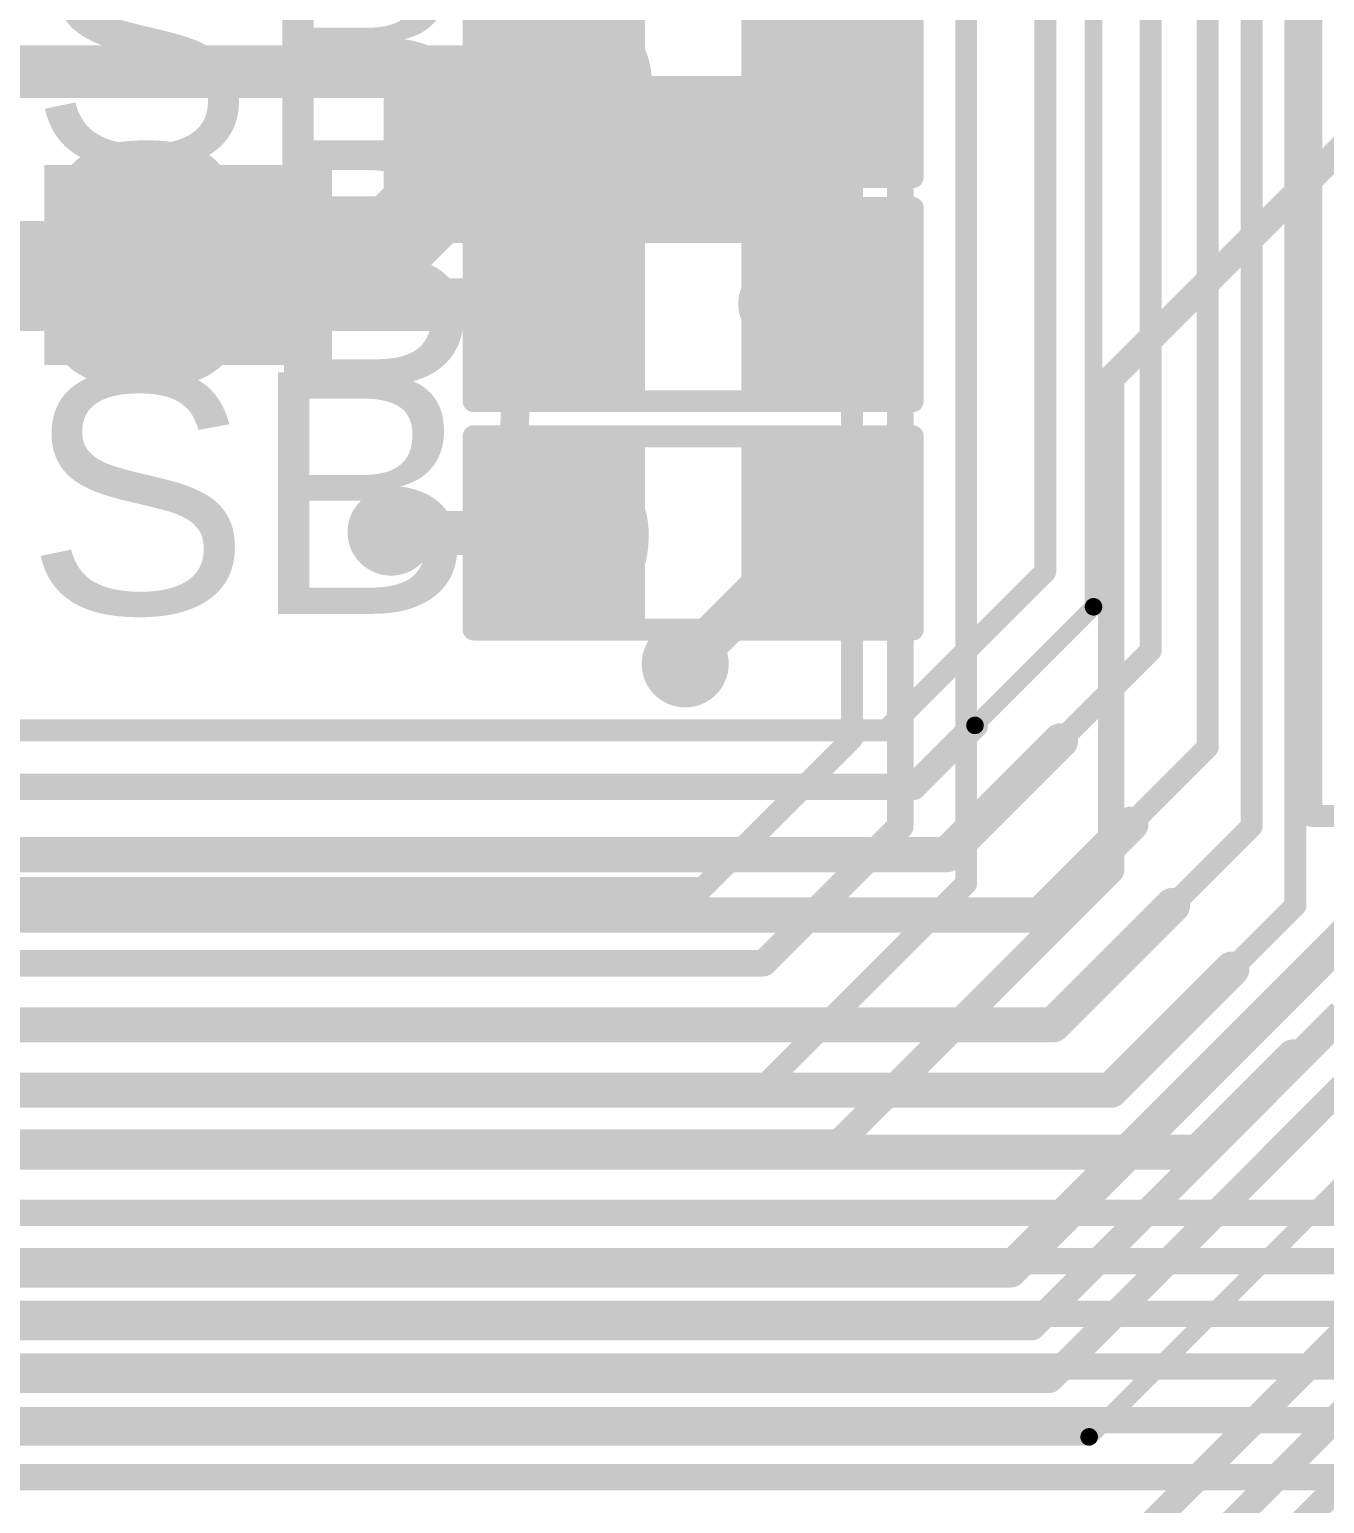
# Model space of a CAD drawing. Header units: millimetres. Extents: x -0.39 to 4.37, y -0.38 to 3.54.
# Drawn here: x 1.1186 to 1.4136, y 1.0578 to 1.3934 of the extents above; entities that cross this region are included whole.
import ezdxf

# ---------------------------------------------------------------- set-up
doc = ezdxf.new("R2010")
doc.units = ezdxf.units.MM
doc.header["$MEASUREMENT"] = 0
for name, color, linetype in [('BottomLayer', 5, 'Continuous'), ('BottomPaste', 16, 'Continuous'), ('BottomSolder', 6, 'Continuous'), ('TopLayer', 1, 'Continuous'), ('TopOverlay', 2, 'Continuous'), ('TopPaste', 8, 'Continuous'), ('TopSolder', 216, 'Continuous'), ('ViaHoleLayer', 16, 'Continuous')]:
    doc.layers.add(name, color=color, linetype=linetype)
doc.styles.add('Arial', font='', dxfattribs={"height": 0.2})
doc.styles.get('Arial').set_extended_font_data('Arial')

# ---------------------------------------------------------------- blocks, each defined once
blk = doc.blocks.new('S______B______101')
at = {"layer": 'TopLayer'}
for points in [[(-0.045, -0.0175), (-0.045, 0.0175), (-0.015, 0.0175), (-0.015, -0.0175)], [(0.015, -0.0175), (0.015, 0.0175), (0.045, 0.0175), (0.045, -0.0175)]]:
    blk.add_hatch(color=1, dxfattribs=at).paths.add_polyline_path(points)
at = {"layer": 'TopPaste'}
for points in [[(-0.045, -0.0175), (-0.045, 0.0175), (-0.015, 0.0175), (-0.015, -0.0175)], [(0.015, -0.0175), (0.015, 0.0175), (0.045, 0.0175), (0.045, -0.0175)]]:
    blk.add_hatch(color=8, dxfattribs=at).paths.add_polyline_path(points)
at = {"layer": 'TopSolder'}
for points in [[(-0.049, -0.0215), (-0.049, 0.0215), (-0.011, 0.0215), (-0.011, -0.0215)], [(0.011, -0.0215), (0.011, 0.0215), (0.049, 0.0215), (0.049, -0.0215)]]:
    blk.add_hatch(color=216, dxfattribs=at).paths.add_polyline_path(points)
at = {"layer": 'TopOverlay', "const_width": 0.005}
for points in [[(-0.05, -0.022), (-0.05, 0.022)], [(-0.05, 0.022), (0.05, 0.022)], [(0.05, -0.022), (0.05, 0.022)], [(-0.05, -0.022), (0.05, -0.022)]]:
    blk.add_lwpolyline(points, dxfattribs=at)
at = {"layer": 'TopOverlay', "const_width": 0.0025}
for points in [[(-0.05125, 0.022, 1), (-0.04875, 0.022, 1)], [(-0.05125, 0.022, 1), (-0.04875, 0.022, 1)], [(0.04875, 0.022, 1), (0.05125, 0.022, 1)], [(0.04875, 0.022, 1), (0.05125, 0.022, 1)], [(-0.05125, -0.022, 1), (-0.04875, -0.022, 1)], [(-0.05125, -0.022, 1), (-0.04875, -0.022, 1)], [(0.04875, -0.022, 1), (0.05125, -0.022, 1)], [(0.04875, -0.022, 1), (0.05125, -0.022, 1)]]:
    blk.add_lwpolyline(points, format="xyb", close=True, dxfattribs=at)
blk = doc.blocks.new('S______B______102')
at = {"layer": 'TopLayer'}
for points in [[(-0.045, -0.0175), (-0.045, 0.0175), (-0.015, 0.0175), (-0.015, -0.0175)], [(0.015, -0.0175), (0.015, 0.0175), (0.045, 0.0175), (0.045, -0.0175)]]:
    blk.add_hatch(color=1, dxfattribs=at).paths.add_polyline_path(points)
at = {"layer": 'TopPaste'}
for points in [[(-0.045, -0.0175), (-0.045, 0.0175), (-0.015, 0.0175), (-0.015, -0.0175)], [(0.015, -0.0175), (0.015, 0.0175), (0.045, 0.0175), (0.045, -0.0175)]]:
    blk.add_hatch(color=8, dxfattribs=at).paths.add_polyline_path(points)
at = {"layer": 'TopSolder'}
for points in [[(-0.049, -0.0215), (-0.049, 0.0215), (-0.011, 0.0215), (-0.011, -0.0215)], [(0.011, -0.0215), (0.011, 0.0215), (0.049, 0.0215), (0.049, -0.0215)]]:
    blk.add_hatch(color=216, dxfattribs=at).paths.add_polyline_path(points)
at = {"layer": 'TopOverlay', "const_width": 0.005}
for points in [[(-0.05, -0.022), (-0.05, 0.022)], [(-0.05, 0.022), (0.05, 0.022)], [(0.05, -0.022), (0.05, 0.022)], [(-0.05, -0.022), (0.05, -0.022)]]:
    blk.add_lwpolyline(points, dxfattribs=at)
at = {"layer": 'TopOverlay', "const_width": 0.0025}
for points in [[(-0.05125, 0.022, 1), (-0.04875, 0.022, 1)], [(-0.05125, 0.022, 1), (-0.04875, 0.022, 1)], [(0.04875, 0.022, 1), (0.05125, 0.022, 1)], [(0.04875, 0.022, 1), (0.05125, 0.022, 1)], [(-0.05125, -0.022, 1), (-0.04875, -0.022, 1)], [(-0.05125, -0.022, 1), (-0.04875, -0.022, 1)], [(0.04875, -0.022, 1), (0.05125, -0.022, 1)], [(0.04875, -0.022, 1), (0.05125, -0.022, 1)]]:
    blk.add_lwpolyline(points, format="xyb", close=True, dxfattribs=at)
blk = doc.blocks.new('S______B______331')
at = {"layer": 'TopLayer'}
for points in [[(-0.045, -0.0175), (-0.045, 0.0175), (-0.015, 0.0175), (-0.015, -0.0175)], [(0.015, -0.0175), (0.015, 0.0175), (0.045, 0.0175), (0.045, -0.0175)]]:
    blk.add_hatch(color=1, dxfattribs=at).paths.add_polyline_path(points)
at = {"layer": 'TopPaste'}
for points in [[(-0.045, -0.0175), (-0.045, 0.0175), (-0.015, 0.0175), (-0.015, -0.0175)], [(0.015, -0.0175), (0.015, 0.0175), (0.045, 0.0175), (0.045, -0.0175)]]:
    blk.add_hatch(color=8, dxfattribs=at).paths.add_polyline_path(points)
at = {"layer": 'TopSolder'}
for points in [[(-0.049, -0.0215), (-0.049, 0.0215), (-0.011, 0.0215), (-0.011, -0.0215)], [(0.011, -0.0215), (0.011, 0.0215), (0.049, 0.0215), (0.049, -0.0215)]]:
    blk.add_hatch(color=216, dxfattribs=at).paths.add_polyline_path(points)
at = {"layer": 'TopOverlay', "const_width": 0.005}
for points in [[(-0.05, 0.022), (0.05, 0.022)], [(-0.05, -0.022), (-0.05, 0.022)], [(0.05, -0.022), (0.05, 0.022)], [(-0.05, -0.022), (0.05, -0.022)]]:
    blk.add_lwpolyline(points, dxfattribs=at)
at = {"layer": 'TopOverlay', "const_width": 0.0025}
for points in [[(-0.05125, 0.022, 1), (-0.04875, 0.022, 1)], [(-0.05125, 0.022, 1), (-0.04875, 0.022, 1)], [(0.04875, 0.022, 1), (0.05125, 0.022, 1)], [(0.04875, 0.022, 1), (0.05125, 0.022, 1)], [(-0.05125, -0.022, 1), (-0.04875, -0.022, 1)], [(-0.05125, -0.022, 1), (-0.04875, -0.022, 1)], [(0.04875, -0.022, 1), (0.05125, -0.022, 1)], [(0.04875, -0.022, 1), (0.05125, -0.022, 1)]]:
    blk.add_lwpolyline(points, format="xyb", close=True, dxfattribs=at)
blk = doc.blocks.new('RK3399_364')
at = {"layer": 'TopOverlay', "const_width": 0.005}
for points in [[(0.41554, 0.41553), (0.21554, 0.41553)], [(0.41554, 0.41553), (0.41554, 0.21553)]]:
    blk.add_lwpolyline(points, dxfattribs=at)
at = {"layer": 'TopOverlay', "const_width": 0.0025}
blk.add_lwpolyline([(0.41429, 0.41553, 1), (0.41679, 0.41553, 1)], format="xyb", close=True, dxfattribs=at)
blk.add_lwpolyline([(0.41429, 0.41553, 1), (0.41679, 0.41553, 1)], format="xyb", close=True, dxfattribs=at)
blk = doc.blocks.new('CAP0805_B_537')
at = {"layer": 'BottomLayer'}
for points in [[(-0.06, 0.03), (-0.02, 0.03), (-0.02, -0.03), (-0.06, -0.03)], [(0.02, 0.03), (0.06, 0.03), (0.06, -0.03), (0.02, -0.03)]]:
    blk.add_hatch(color=5, dxfattribs=at).paths.add_polyline_path(points)
at = {"layer": 'BottomPaste'}
for points in [[(-0.06, 0.03), (-0.02, 0.03), (-0.02, -0.03), (-0.06, -0.03)], [(0.02, 0.03), (0.06, 0.03), (0.06, -0.03), (0.02, -0.03)]]:
    blk.add_hatch(color=16, dxfattribs=at).paths.add_polyline_path(points)
at = {"layer": 'BottomSolder'}
for points in [[(-0.06276, 0.03276), (-0.01724, 0.03276), (-0.01724, -0.03276), (-0.06276, -0.03276)], [(0.01724, 0.03276), (0.06276, 0.03276), (0.06276, -0.03276), (0.01724, -0.03276)]]:
    blk.add_hatch(color=6, dxfattribs=at).paths.add_polyline_path(points)
blk = doc.blocks.new('C__0603_B_538')
at = {"layer": 'BottomLayer'}
for points in [[(-0.015, 0.0175), (-0.015, -0.0175), (-0.045, -0.0175), (-0.045, 0.0175)], [(0.045, 0.0175), (0.045, -0.0175), (0.015, -0.0175), (0.015, 0.0175)]]:
    blk.add_hatch(color=5, dxfattribs=at).paths.add_polyline_path(points)
at = {"layer": 'BottomPaste'}
for points in [[(-0.015, 0.0175), (-0.015, -0.0175), (-0.045, -0.0175), (-0.045, 0.0175)], [(0.045, 0.0175), (0.045, -0.0175), (0.015, -0.0175), (0.015, 0.0175)]]:
    blk.add_hatch(color=16, dxfattribs=at).paths.add_polyline_path(points)
at = {"layer": 'BottomSolder'}
for points in [[(-0.011, 0.0215), (-0.011, -0.0215), (-0.049, -0.0215), (-0.049, 0.0215)], [(0.049, 0.0215), (0.049, -0.0215), (0.011, -0.0215), (0.011, 0.0215)]]:
    blk.add_hatch(color=6, dxfattribs=at).paths.add_polyline_path(points)
blk = doc.blocks.new('C__0603_B_539')
at = {"layer": 'BottomLayer'}
for points in [[(-0.015, 0.0175), (-0.015, -0.0175), (-0.045, -0.0175), (-0.045, 0.0175)], [(0.045, 0.0175), (0.045, -0.0175), (0.015, -0.0175), (0.015, 0.0175)]]:
    blk.add_hatch(color=5, dxfattribs=at).paths.add_polyline_path(points)
at = {"layer": 'BottomPaste'}
for points in [[(-0.015, 0.0175), (-0.015, -0.0175), (-0.045, -0.0175), (-0.045, 0.0175)], [(0.045, 0.0175), (0.045, -0.0175), (0.015, -0.0175), (0.015, 0.0175)]]:
    blk.add_hatch(color=16, dxfattribs=at).paths.add_polyline_path(points)
at = {"layer": 'BottomSolder'}
for points in [[(-0.011, 0.0215), (-0.011, -0.0215), (-0.049, -0.0215), (-0.049, 0.0215)], [(0.049, 0.0215), (0.049, -0.0215), (0.011, -0.0215), (0.011, 0.0215)]]:
    blk.add_hatch(color=6, dxfattribs=at).paths.add_polyline_path(points)

msp = doc.modelspace()

# ---------------------------------------------------------------- hatches: boundary and pattern name
at = {"layer": 'BottomLayer'}
h = msp.add_hatch(color=5, dxfattribs=at)
edge = h.paths.add_edge_path()
edge.add_arc((1.29, 1.331), 0.00591, 0, 360)
h = msp.add_hatch(color=5, dxfattribs=at)
edge = h.paths.add_edge_path()
edge.add_arc((1.201, 1.279), 0.00591, 0, 360)
h = msp.add_hatch(color=5, dxfattribs=at)
edge = h.paths.add_edge_path()
edge.add_arc((1.268, 1.249), 0.00591, 0, 360)
at = {"layer": 'BottomSolder'}
h = msp.add_hatch(color=6, dxfattribs=at)
edge = h.paths.add_edge_path()
edge.add_arc((1.29, 1.331), 0.00991, 0, 360)
h = msp.add_hatch(color=6, dxfattribs=at)
edge = h.paths.add_edge_path()
edge.add_arc((1.201, 1.279), 0.00991, 0, 360)
h = msp.add_hatch(color=6, dxfattribs=at)
edge = h.paths.add_edge_path()
edge.add_arc((1.268, 1.249), 0.00991, 0, 360)
at = {"layer": 'TopLayer'}
h = msp.add_hatch(color=1, dxfattribs=at)
edge = h.paths.add_edge_path()
edge.add_arc((1.29, 1.331), 0.00591, 0, 360)
h = msp.add_hatch(color=1, dxfattribs=at)
edge = h.paths.add_edge_path()
edge.add_arc((1.201, 1.279), 0.00591, 0, 360)
h = msp.add_hatch(color=1, dxfattribs=at)
edge = h.paths.add_edge_path()
edge.add_arc((1.268, 1.249), 0.00591, 0, 360)
at = {"layer": 'TopSolder'}
h = msp.add_hatch(color=216, dxfattribs=at)
edge = h.paths.add_edge_path()
edge.add_arc((1.29, 1.331), 0.00991, 0, 360)
h = msp.add_hatch(color=216, dxfattribs=at)
edge = h.paths.add_edge_path()
edge.add_arc((1.201, 1.279), 0.00991, 0, 360)
h = msp.add_hatch(color=216, dxfattribs=at)
edge = h.paths.add_edge_path()
edge.add_arc((1.268, 1.249), 0.00991, 0, 360)
at = {"layer": 'ViaHoleLayer'}
h = msp.add_hatch(color=16, dxfattribs=at)
edge = h.paths.add_edge_path()
edge.add_arc((1.29, 1.331), 0.00394, 0, 360)
h = msp.add_hatch(color=16, dxfattribs=at)
edge = h.paths.add_edge_path()
edge.add_arc((1.201, 1.279), 0.00394, 0, 360)
h = msp.add_hatch(color=16, dxfattribs=at)
edge = h.paths.add_edge_path()
edge.add_arc((1.268, 1.249), 0.00394, 0, 360)

# ---------------------------------------------------------------- linework, layer by layer
at = {"layer": 'BottomLayer'}
for points, const_width in [([(1.306, 1.232), (1.306, 1.557)], 0.005), ([(1.317, 1.212), (1.317, 1.551)], 0.006), ([(1.332, 1.199), (1.332, 1.435)], 0.005), ([(1.21332, 1.35882), (1.21832, 1.36382)], 0.02), ([(1.21832, 1.36382), (1.22082, 1.36382)], 0.02), ([(1.22082, 1.36382), (1.22832, 1.36382)], 0.02), ([(1.22982, 1.36382), (1.27382, 1.36382)], 0.02), ([(1.342, 1.111), (1.603, 1.372)], 0.008), ([(1.365, 1.314), (1.41882, 1.36782)], 0.006), ([(1.20161, 1.34546), (1.21332, 1.35718)], 0.02), ([(1.21332, 1.35718), (1.21332, 1.35882)], 0.02), ([(1.347, 1.098), (1.60627, 1.35726)], 0.006), ([(1.15482, 1.33982), (1.16046, 1.34546)], 0.02), ([(1.16046, 1.34546), (1.20161, 1.34546)], 0.02), ([(1.07482, 1.33982), (1.15482, 1.33982)], 0.02), ([(1.084, 0.729), (1.69062, 1.33562)], 0.006), ([(1.351, 1.086), (1.60062, 1.33562)], 0.006), ([(1.365, 1.202), (1.365, 1.314)], 0.006), ([(1.356, 1.017), (1.63804, 1.29904)], 0.006), ([(1.352, 1.031), (1.61245, 1.29145)], 0.006), ([(1.27199, 1.19799), (1.306, 1.232)], 0.005), ([(1.28582, 1.18082), (1.317, 1.212)], 0.006), ([(1.303, 1.14), (1.365, 1.202)], 0.006), ([(0.80865, 1.19799), (1.27199, 1.19799)], 0.005), ([(1.284, 1.151), (1.332, 1.199)], 0.005), ([(0.422, 1.18082), (1.28582, 1.18082)], 0.006), ([(0.55632, 1.151), (1.284, 1.151)], 0.005), ([(1.36, 1.073), (1.43, 1.143)], 0.004), ([(0.58336, 1.14), (1.303, 1.14)], 0.006), ([(0.597, 1.111), (1.342, 1.111)], 0.008), ([(0.811, 1.098), (1.347, 1.098)], 0.006), ([(0.846, 1.086), (1.351, 1.086)], 0.006), ([(0.91, 1.073), (1.36, 1.073)], 0.004)]:
    msp.add_lwpolyline(points, dxfattribs=dict(at, const_width=const_width))
for points, const_width in [([(1.21332, 1.36382, 1), (1.22332, 1.36382, 1)], 0.01), ([(1.21332, 1.36382, 1), (1.22332, 1.36382, 1)], 0.01), ([(1.21582, 1.36382, 1), (1.22582, 1.36382, 1)], 0.01), ([(1.21582, 1.36382, 1), (1.22582, 1.36382, 1)], 0.01), ([(1.22332, 1.36382, 1), (1.23332, 1.36382, 1)], 0.01), ([(1.22482, 1.36382, 1), (1.23482, 1.36382, 1)], 0.01), ([(1.26882, 1.36382, 1), (1.27882, 1.36382, 1)], 0.01), ([(1.20832, 1.35882, 1), (1.21832, 1.35882, 1)], 0.01), ([(1.20832, 1.35882, 1), (1.21832, 1.35882, 1)], 0.01), ([(1.20832, 1.35718, 1), (1.21832, 1.35718, 1)], 0.01), ([(1.20832, 1.35718, 1), (1.21832, 1.35718, 1)], 0.01), ([(1.15546, 1.34546, 1), (1.16546, 1.34546, 1)], 0.01), ([(1.15546, 1.34546, 1), (1.16546, 1.34546, 1)], 0.01), ([(1.19661, 1.34546, 1), (1.20661, 1.34546, 1)], 0.01), ([(1.19661, 1.34546, 1), (1.20661, 1.34546, 1)], 0.01), ([(1.14982, 1.33982, 1), (1.15982, 1.33982, 1)], 0.01), ([(1.14982, 1.33982, 1), (1.15982, 1.33982, 1)], 0.01), ([(1.3635, 1.314, 1), (1.3665, 1.314, 1)], 0.003), ([(1.3635, 1.314, 1), (1.3665, 1.314, 1)], 0.003), ([(1.30475, 1.232, 1), (1.30725, 1.232, 1)], 0.0025), ([(1.30475, 1.232, 1), (1.30725, 1.232, 1)], 0.0025), ([(1.3155, 1.212, 1), (1.3185, 1.212, 1)], 0.003), ([(1.3155, 1.212, 1), (1.3185, 1.212, 1)], 0.003), ([(1.3635, 1.202, 1), (1.3665, 1.202, 1)], 0.003), ([(1.3635, 1.202, 1), (1.3665, 1.202, 1)], 0.003), ([(1.27074, 1.19799, 1), (1.27324, 1.19799, 1)], 0.0025), ([(1.27074, 1.19799, 1), (1.27324, 1.19799, 1)], 0.0025), ([(1.33075, 1.199, 1), (1.33325, 1.199, 1)], 0.0025), ([(1.33075, 1.199, 1), (1.33325, 1.199, 1)], 0.0025), ([(1.28432, 1.18082, 1), (1.28732, 1.18082, 1)], 0.003), ([(1.28432, 1.18082, 1), (1.28732, 1.18082, 1)], 0.003), ([(1.28275, 1.151, 1), (1.28525, 1.151, 1)], 0.0025), ([(1.28275, 1.151, 1), (1.28525, 1.151, 1)], 0.0025), ([(1.3015, 1.14, 1), (1.3045, 1.14, 1)], 0.003), ([(1.3015, 1.14, 1), (1.3045, 1.14, 1)], 0.003), ([(1.34, 1.111, 1), (1.344, 1.111, 1)], 0.004), ([(1.34, 1.111, 1), (1.344, 1.111, 1)], 0.004), ([(1.3455, 1.098, 1), (1.3485, 1.098, 1)], 0.003), ([(1.3455, 1.098, 1), (1.3485, 1.098, 1)], 0.003), ([(1.3495, 1.086, 1), (1.3525, 1.086, 1)], 0.003), ([(1.3495, 1.086, 1), (1.3525, 1.086, 1)], 0.003), ([(1.359, 1.073, 1), (1.361, 1.073, 1)], 0.002), ([(1.359, 1.073, 1), (1.361, 1.073, 1)], 0.002)]:
    msp.add_lwpolyline(points, format="xyb", close=True, dxfattribs=dict(at, const_width=const_width))
at = {"layer": 'TopLayer'}
for points, const_width in [([(1.35, 1.27), (1.35, 1.458)], 0.005), ([(1.361, 1.262), (1.361, 1.461)], 0.004), ([(1.397, 1.212), (1.397, 1.441)], 0.005), ([(1.407, 1.194), (1.407, 1.432)], 0.005), ([(1.387, 1.23), (1.387, 1.42906)], 0.005), ([(1.374, 1.252), (1.374, 1.406)], 0.005), ([(1.09118, 1.38382), (1.23982, 1.38382)], 0.012), ([(1.29982, 1.33082), (1.29982, 1.38382)], 0.012), ([(0.98118, 1.33082), (1.23982, 1.33082)], 0.012), ([(1.29, 1.331), (1.29964, 1.331)], 0.012), ([(1.29964, 1.331), (1.29982, 1.33082)], 0.012), ([(1.201, 1.27882), (1.23982, 1.27882)], 0.01), ([(1.29982, 1.27632), (1.29982, 1.27882)], 0.01), ([(1.28982, 1.26632), (1.29982, 1.27632)], 0.01), ([(1.31388, 1.23388), (1.35, 1.27)], 0.005), ([(1.26835, 1.24935), (1.28532, 1.26632)], 0.01), ([(1.28532, 1.26632), (1.28982, 1.26632)], 0.01), ([(1.334, 1.235), (1.361, 1.262)], 0.004), ([(1.3535, 1.2315), (1.374, 1.252)], 0.005), ([(1.00486, 1.23388), (1.31388, 1.23388)], 0.005), ([(1.32, 1.221), (1.334, 1.235)], 0.006), ([(1.32757, 1.20557), (1.3535, 1.2315)], 0.008), ([(1.3695, 1.2125), (1.387, 1.23)], 0.005), ([(1.08753, 1.221), (1.32, 1.221)], 0.006), ([(1.34882, 1.19182), (1.3695, 1.2125)], 0.008), ([(1.379, 1.194), (1.397, 1.212)], 0.005), ([(1.00374, 1.20557), (1.32757, 1.20557)], 0.008), ([(0.99282, 1.19182), (1.34882, 1.19182)], 0.008), ([(1.35182, 1.16682), (1.379, 1.194)], 0.008), ([(1.3925, 1.1795), (1.407, 1.194)], 0.005), ([(1.36492, 1.15192), (1.3925, 1.1795)], 0.008), ([(1.4065, 1.1595), (1.417, 1.17)], 0.005), ([(0.99243, 1.16682), (1.35182, 1.16682)], 0.008), ([(1.38482, 1.13782), (1.4065, 1.1595)], 0.008), ([(0.98173, 1.15192), (1.36492, 1.15192)], 0.008), ([(0.97182, 1.13782), (1.38482, 1.13782)], 0.008), ([(0.611, 1.124), (1.452, 1.124)], 0.006), ([(0.616, 1.113), (1.46, 1.113)], 0.006), ([(0.635, 1.101), (1.471, 1.101)], 0.006), ([(0.705, 1.089), (1.478, 1.089)], 0.006), ([(0.77782, 1.07682), (1.48782, 1.07682)], 0.006), ([(0.78082, 1.06382), (1.49482, 1.06382)], 0.006)]:
    msp.add_lwpolyline(points, dxfattribs=dict(at, const_width=const_width))
for points, const_width in [([(1.23682, 1.38382, 1), (1.24282, 1.38382, 1)], 0.006), ([(1.29682, 1.38382, 1), (1.30282, 1.38382, 1)], 0.006), ([(1.23682, 1.33082, 1), (1.24282, 1.33082, 1)], 0.006), ([(1.287, 1.331, 1), (1.293, 1.331, 1)], 0.006), ([(1.29664, 1.331, 1), (1.30264, 1.331, 1)], 0.006), ([(1.29664, 1.331, 1), (1.30264, 1.331, 1)], 0.006), ([(1.29682, 1.33082, 1), (1.30282, 1.33082, 1)], 0.006), ([(1.29682, 1.33082, 1), (1.30282, 1.33082, 1)], 0.006), ([(1.1985, 1.27882, 1), (1.2035, 1.27882, 1)], 0.005), ([(1.23732, 1.27882, 1), (1.24232, 1.27882, 1)], 0.005), ([(1.29732, 1.27882, 1), (1.30232, 1.27882, 1)], 0.005), ([(1.29732, 1.27632, 1), (1.30232, 1.27632, 1)], 0.005), ([(1.29732, 1.27632, 1), (1.30232, 1.27632, 1)], 0.005), ([(1.34875, 1.27, 1), (1.35125, 1.27, 1)], 0.0025), ([(1.34875, 1.27, 1), (1.35125, 1.27, 1)], 0.0025), ([(1.28282, 1.26632, 1), (1.28782, 1.26632, 1)], 0.005), ([(1.28282, 1.26632, 1), (1.28782, 1.26632, 1)], 0.005), ([(1.28732, 1.26632, 1), (1.29232, 1.26632, 1)], 0.005), ([(1.28732, 1.26632, 1), (1.29232, 1.26632, 1)], 0.005), ([(1.36, 1.262, 1), (1.362, 1.262, 1)], 0.002), ([(1.36, 1.262, 1), (1.362, 1.262, 1)], 0.002), ([(1.26585, 1.24935, 1), (1.27085, 1.24935, 1)], 0.005), ([(1.37275, 1.252, 1), (1.37525, 1.252, 1)], 0.0025), ([(1.37275, 1.252, 1), (1.37525, 1.252, 1)], 0.0025), ([(1.31263, 1.23388, 1), (1.31513, 1.23388, 1)], 0.0025), ([(1.31263, 1.23388, 1), (1.31513, 1.23388, 1)], 0.0025), ([(1.3325, 1.235, 1), (1.3355, 1.235, 1)], 0.003), ([(1.333, 1.235, 1), (1.335, 1.235, 1)], 0.002), ([(1.3515, 1.2315, 1), (1.3555, 1.2315, 1)], 0.004), ([(1.35225, 1.2315, 1), (1.35475, 1.2315, 1)], 0.0025), ([(1.38575, 1.23, 1), (1.38825, 1.23, 1)], 0.0025), ([(1.38575, 1.23, 1), (1.38825, 1.23, 1)], 0.0025), ([(1.3185, 1.221, 1), (1.3215, 1.221, 1)], 0.003), ([(1.3185, 1.221, 1), (1.3215, 1.221, 1)], 0.003), ([(1.3675, 1.2125, 1), (1.3715, 1.2125, 1)], 0.004), ([(1.36825, 1.2125, 1), (1.37075, 1.2125, 1)], 0.0025), ([(1.39575, 1.212, 1), (1.39825, 1.212, 1)], 0.0025), ([(1.39575, 1.212, 1), (1.39825, 1.212, 1)], 0.0025), ([(1.32557, 1.20557, 1), (1.32957, 1.20557, 1)], 0.004), ([(1.32557, 1.20557, 1), (1.32957, 1.20557, 1)], 0.004), ([(1.34682, 1.19182, 1), (1.35082, 1.19182, 1)], 0.004), ([(1.34682, 1.19182, 1), (1.35082, 1.19182, 1)], 0.004), ([(1.377, 1.194, 1), (1.381, 1.194, 1)], 0.004), ([(1.37775, 1.194, 1), (1.38025, 1.194, 1)], 0.0025), ([(1.40575, 1.194, 1), (1.40825, 1.194, 1)], 0.0025), ([(1.40575, 1.194, 1), (1.40825, 1.194, 1)], 0.0025), ([(1.3905, 1.1795, 1), (1.3945, 1.1795, 1)], 0.004), ([(1.39125, 1.1795, 1), (1.39375, 1.1795, 1)], 0.0025), ([(1.34982, 1.16682, 1), (1.35382, 1.16682, 1)], 0.004), ([(1.34982, 1.16682, 1), (1.35382, 1.16682, 1)], 0.004), ([(1.4045, 1.1595, 1), (1.4085, 1.1595, 1)], 0.004), ([(1.40525, 1.1595, 1), (1.40775, 1.1595, 1)], 0.0025), ([(1.36292, 1.15192, 1), (1.36692, 1.15192, 1)], 0.004), ([(1.36292, 1.15192, 1), (1.36692, 1.15192, 1)], 0.004), ([(1.38282, 1.13782, 1), (1.38682, 1.13782, 1)], 0.004), ([(1.38282, 1.13782, 1), (1.38682, 1.13782, 1)], 0.004)]:
    msp.add_lwpolyline(points, format="xyb", close=True, dxfattribs=dict(at, const_width=const_width))

# ---------------------------------------------------------------- block references
for name, p, rotation in [('RK3399_364', (1.82618, 1.62992), 180), ('CAP0805_B_537', (1.15482, 1.37982), 270), ('C__0603_B_539', (1.22082, 1.39382), 90), ('C__0603_B_538', (1.27382, 1.39382), 90)]:
    msp.add_blockref(name, p, dxfattribs=dict(rotation=rotation))
for name, p in [('S______B______102', (1.26982, 1.38182)), ('S______B______101', (1.26982, 1.33082)), ('S______B______331', (1.26982, 1.27882))]:
    msp.add_blockref(name, p)

# ---------------------------------------------------------------- texts
at = {"layer": 'TopOverlay', "style": 'Arial'}
for s, p in [('SB6', (1.11867, 1.36221)), ('SB7', (1.11906, 1.31239)), ('SB5', (1.11771, 1.26039))]:
    msp.add_text(s, height=0.055, dxfattribs=at).set_placement(p)

doc.saveas('drawing.dxf')
